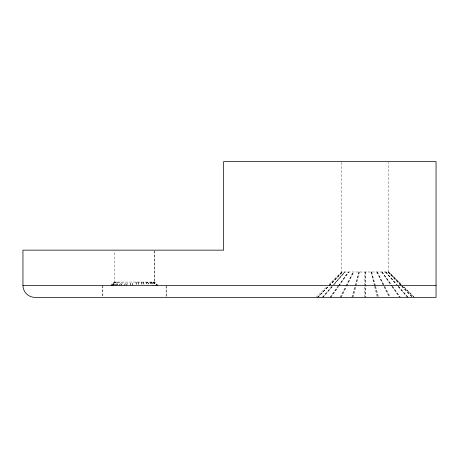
<?xml version="1.0" encoding="UTF-8"?>
<svg xmlns="http://www.w3.org/2000/svg" width="459" height="459" viewBox="0 0 459 459"><rect width="100%" height="100%" fill="white"/><g stroke="black" fill="none" stroke-linecap="round" stroke-linejoin="round"><path stroke-width="0.34" stroke-dasharray="2.29 1.72" d="M364.572 297.369L364.916 271.992M132.685 285.624L132.961 282.078M132.37 285.624L132.691 282.084M130.436 285.624L131.05 282.084M130.121 285.624L130.781 282.078M353.137 297.369L355.857 286.393M356.029 285.705L359.431 271.992M352.501 297.369L355.364 286.393M355.541 285.705L359.122 271.992M351.864 297.369L354.87 286.393M355.059 285.705L358.818 271.992M126.644 285.624L127.826 282.078M126.351 285.624L127.579 282.084M124.55 285.624L126.053 282.084M124.246 285.624L125.795 282.078M341.203 297.369L346.516 286.582M346.832 285.946L353.705 271.992M340.63 297.369L346.069 286.582M346.39 285.946L353.43 271.992M340.067 297.369L345.627 286.582M345.954 285.946L353.16 271.992M121.13 285.624L123.144 282.078M120.883 285.624L122.937 282.084M119.34 285.624L121.629 282.084M119.076 285.624L121.4 282.078M330.91 297.369L338.622 286.41M339.029 285.831L348.765 271.992M330.44 297.369L338.26 286.41M338.667 285.831L348.542 271.992M329.981 297.369L337.899 286.41M338.317 285.831L348.318 271.992M116.529 285.624L119.242 282.078M116.345 285.624L119.088 282.084M115.157 285.624L118.078 282.084M114.951 285.624L117.9 282.078M322.958 297.369L332.316 286.571M334.186 284.408L344.95 271.992M322.625 297.369L332.058 286.571M333.94 284.408L344.789 271.992M322.298 297.369L332.069 286.267M332.534 285.733L344.634 271.992M113.155 285.624L116.374 282.078M113.04 285.624L116.282 282.084M112.294 285.624L115.651 282.084M112.162 285.624L115.53 282.078M317.88 297.369L328.719 286.204M329.212 285.693L342.517 271.992M317.708 297.369L328.587 286.204M329.08 285.693L342.431 271.992M317.542 297.369L328.46 286.204M328.954 285.693L342.351 271.992M110.946 285.624L114.503 282.084L114.452 250.866M110.894 285.624L114.452 282.078L154.522 282.078L158.028 285.624M316.039 297.369L327.072 286.422M329.086 284.431L341.628 271.992L388.836 271.992L401.384 284.431L388.836 271.992L388.836 162.348M157.776 285.624L154.253 282.084L157.747 285.624M388.113 271.992L401.51 285.693M402.009 286.204L412.922 297.369M388.033 271.992L401.384 285.693M401.877 286.204L412.756 297.369M387.953 271.992L401.252 285.693M401.745 286.204L412.584 297.369M153.444 282.078L156.812 285.624M153.323 282.084L156.68 285.624M152.692 282.084L155.934 285.624M152.6 282.078L155.819 285.624M385.83 271.992L397.93 285.733M398.395 286.267L408.166 297.369M385.675 271.992L396.524 284.408M398.412 286.571L407.844 297.369M385.514 271.992L396.278 284.408M398.148 286.571L407.512 297.369M151.074 282.078L154.023 285.624M150.896 282.084L153.817 285.624M149.886 282.084L152.629 285.624M149.732 282.078L152.445 285.624M382.146 271.992L392.147 285.831M392.565 286.41L400.483 297.369M381.922 271.992L391.797 285.831M392.21 286.41L400.024 297.369M381.699 271.992L391.441 285.831M391.843 286.41L399.554 297.369M147.574 282.078L149.898 285.624M147.345 282.084L149.634 285.624M146.037 282.084L148.091 285.624M145.83 282.078L147.844 285.624M377.309 271.992L384.51 285.946M384.837 286.582L390.402 297.369M377.034 271.992L384.074 285.946M384.395 286.582L389.834 297.369M376.759 271.992L383.638 285.946M383.948 286.582L389.261 297.369M143.179 282.078L144.212 284.442M142.921 282.084L144.424 285.624M141.395 282.084L142.623 285.624M141.148 282.078L142.33 285.624M371.647 271.992L375.405 285.705M375.594 286.393L378.6 297.369M371.342 271.992L374.923 285.705M375.101 286.393L377.969 297.369M371.038 271.992L374.441 285.705M374.607 286.393L377.332 297.369M138.193 282.078L138.853 285.624M137.924 282.084L138.538 285.624M136.283 282.084L136.604 285.624M136.013 282.078L136.289 285.624M365.548 271.992L365.892 297.369M365.232 271.992L365.232 297.369M341.628 162.348L341.628 271.992M166.336 285.624L166.336 296.675M166.106 286.313L166.106 296.675M154.522 250.866L154.522 282.078M154.471 250.866L154.471 282.084M102.868 285.624L102.868 296.675M102.638 285.624L102.638 296.675M114.739 282.078L111.227 285.624L114.721 282.084M414.431 297.369L403.386 286.422L414.431 297.369"/><path stroke-width="0.69" d="M22.95 285.561C22.967 291.89 28.429 297.352 34.752 297.369L436.05 297.369L436.05 161.631L223.596 161.631L223.596 250.155L22.95 250.155L22.95 285.561L436.05 285.561"/></g></svg>
